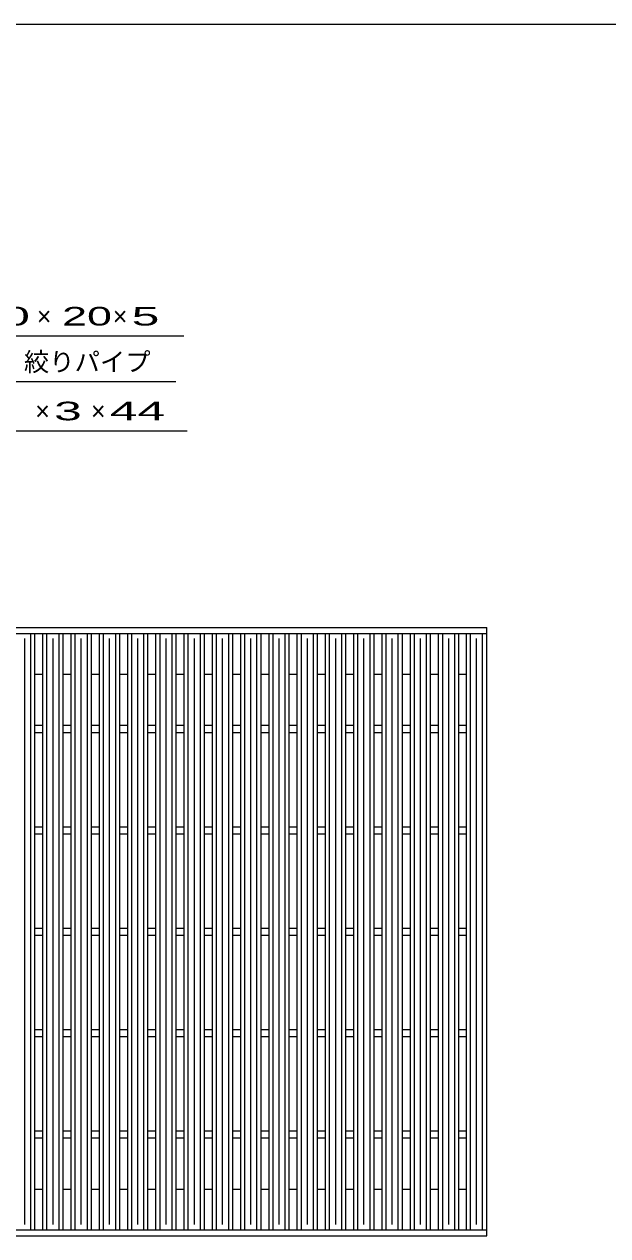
# Model space of a CAD drawing. Units: millimetres, scale not verified. Extents: x -1820 to 1731, y -1282 to 1054.
# Drawn here: x -879 to -303, y -142 to 1054 of the extents above; entities that cross this region are included whole.
import ezdxf
from ezdxf.enums import TextEntityAlignment as Align

# ---------------------------------------------------------------- set-up
doc = ezdxf.new("R2010")
doc.units = ezdxf.units.MM
doc.header["$LTSCALE"] = 10
for name, color, linetype, lineweight in [('0_2', 150, 'Continuous', 25), ('16', 3, 'Continuous', 25), ('22', 2, 'Continuous', 25)]:
    doc.layers.add(name, color=color, linetype=linetype, lineweight=lineweight)
doc.styles.add('ベクトル', font='')
doc.styles.get('ベクトル').set_extended_font_data('ベクトル')

msp = doc.modelspace()

# ---------------------------------------------------------------- linework, layer by layer
at = {"layer": '0_2'}
msp.add_line((-1729, 1053.5), (1731, 1053.5), dxfattribs=at)
at = {"layer": '16'}
for p, q in [((-1419, 458.5), (-423, 458.5)), ((-423, 452.5), (-423, 458.5)), ((-1419, 452.5), (-423, 452.5)), ((-888.9, 452.5), (-868.9, 452.5)), ((-878.9, -130.5), (-878.9, 447.5)), ((-872.9, -135.5), (-872.9, 452.5)), ((-868.9, -135.5), (-868.9, 452.5)), ((-861, -135.5), (-861, 452.5)), ((-861, 452.5), (-841, 452.5)), ((-857, -135.5), (-857, 452.5)), ((-851, -130.5), (-851, 447.5)), ((-845, -135.5), (-845, 452.5)), ((-841, -135.5), (-841, 452.5)), ((-833.1, -135.5), (-833.1, 452.5)), ((-833.1, 452.5), (-813.1, 452.5)), ((-829.1, -135.5), (-829.1, 452.5)), ((-823.1, -130.5), (-823.1, 447.5)), ((-817.1, -135.5), (-817.1, 452.5)), ((-813.1, -135.5), (-813.1, 452.5)), ((-805.2, -135.5), (-805.2, 452.5)), ((-805.2, 452.5), (-785.2, 452.5)), ((-801.2, -135.5), (-801.2, 452.5)), ((-795.2, -130.5), (-795.2, 447.5)), ((-789.2, -135.5), (-789.2, 452.5)), ((-785.2, -135.5), (-785.2, 452.5)), ((-777.3, -135.5), (-777.3, 452.5)), ((-777.3, 452.5), (-757.3, 452.5)), ((-773.3, -135.5), (-773.3, 452.5)), ((-767.3, -130.5), (-767.3, 447.5)), ((-761.3, -135.5), (-761.3, 452.5)), ((-757.3, -135.5), (-757.3, 452.5)), ((-749.4, -135.5), (-749.4, 452.5)), ((-749.4, 452.5), (-729.4, 452.5)), ((-745.4, -135.5), (-745.4, 452.5)), ((-739.4, -130.5), (-739.4, 447.5)), ((-733.4, -135.5), (-733.4, 452.5)), ((-729.4, -135.5), (-729.4, 452.5)), ((-721.5, -135.5), (-721.5, 452.5)), ((-721.5, 452.5), (-701.5, 452.5)), ((-717.5, -135.5), (-717.5, 452.5)), ((-711.5, -130.5), (-711.5, 447.5)), ((-705.5, -135.5), (-705.5, 452.5)), ((-701.5, -135.5), (-701.5, 452.5)), ((-693.6, -135.5), (-693.6, 452.5)), ((-693.6, 452.5), (-673.6, 452.5)), ((-689.6, -135.5), (-689.6, 452.5)), ((-683.6, -130.5), (-683.6, 447.5)), ((-677.6, -135.5), (-677.6, 452.5)), ((-673.6, -135.5), (-673.6, 452.5)), ((-665.7, -135.5), (-665.7, 452.5)), ((-665.7, 452.5), (-645.7, 452.5)), ((-661.7, -135.5), (-661.7, 452.5)), ((-655.7, -130.5), (-655.7, 447.5)), ((-649.7, -135.5), (-649.7, 452.5)), ((-645.7, -135.5), (-645.7, 452.5)), ((-637.8, -135.5), (-637.8, 452.5)), ((-637.8, 452.5), (-617.8, 452.5)), ((-633.8, -135.5), (-633.8, 452.5)), ((-627.8, -130.5), (-627.8, 447.5)), ((-621.8, -135.5), (-621.8, 452.5)), ((-617.8, -135.5), (-617.8, 452.5)), ((-609.9, -135.5), (-609.9, 452.5)), ((-609.9, 452.5), (-589.9, 452.5)), ((-605.9, -135.5), (-605.9, 452.5)), ((-599.9, -130.5), (-599.9, 447.5)), ((-593.9, -135.5), (-593.9, 452.5)), ((-589.9, -135.5), (-589.9, 452.5)), ((-582, -135.5), (-582, 452.5)), ((-582, 452.5), (-562, 452.5)), ((-578, -135.5), (-578, 452.5)), ((-572, -130.5), (-572, 447.5)), ((-566, -135.5), (-566, 452.5)), ((-562, -135.5), (-562, 452.5)), ((-554.1, -135.5), (-554.1, 452.5)), ((-554.1, 452.5), (-534.1, 452.5)), ((-550.1, -135.5), (-550.1, 452.5)), ((-544.1, -130.5), (-544.1, 447.5)), ((-538.1, -135.5), (-538.1, 452.5)), ((-534.1, -135.5), (-534.1, 452.5)), ((-526.2, -135.5), (-526.2, 452.5)), ((-526.2, 452.5), (-506.2, 452.5)), ((-522.2, -135.5), (-522.2, 452.5)), ((-516.2, -130.5), (-516.2, 447.5)), ((-510.2, -135.5), (-510.2, 452.5)), ((-506.2, -135.5), (-506.2, 452.5)), ((-498.3, -135.5), (-498.3, 452.5)), ((-498.3, 452.5), (-478.3, 452.5)), ((-494.3, -135.5), (-494.3, 452.5)), ((-488.3, -130.5), (-488.3, 447.5)), ((-482.3, -135.5), (-482.3, 452.5)), ((-478.3, -135.5), (-478.3, 452.5)), ((-470.4, -135.5), (-470.4, 452.5)), ((-470.4, 452.5), (-450.4, 452.5)), ((-466.4, -135.5), (-466.4, 452.5)), ((-460.4, -130.5), (-460.4, 447.5)), ((-454.4, -135.5), (-454.4, 452.5)), ((-450.4, -135.5), (-450.4, 452.5)), ((-443, -135.5), (-443, 452.5)), ((-443, 452.5), (-423, 452.5)), ((-439, -135.5), (-439, 452.5)), ((-433, -130.5), (-433, 447.5)), ((-427, -135.5), (-427, 452.5)), ((-423, -135.5), (-423, 452.5)), ((-868.9, 412.5), (-861, 412.5)), ((-841, 412.5), (-833.1, 412.5)), ((-813.1, 412.5), (-805.2, 412.5)), ((-785.2, 412.5), (-777.3, 412.5)), ((-757.3, 412.5), (-749.4, 412.5)), ((-729.4, 412.5), (-721.5, 412.5)), ((-701.5, 412.5), (-693.6, 412.5)), ((-673.6, 412.5), (-665.7, 412.5)), ((-645.7, 412.5), (-637.8, 412.5)), ((-617.8, 412.5), (-609.9, 412.5)), ((-589.9, 412.5), (-582, 412.5)), ((-562, 412.5), (-554.1, 412.5)), ((-534.1, 412.5), (-526.2, 412.5)), ((-506.2, 412.5), (-498.3, 412.5)), ((-478.3, 412.5), (-470.4, 412.5)), ((-450.4, 412.5), (-442.5, 412.5)), ((-868.9, 362), (-861, 362)), ((-841, 362), (-833.1, 362)), ((-813.1, 362), (-805.2, 362)), ((-785.2, 362), (-777.3, 362)), ((-757.3, 362), (-749.4, 362)), ((-729.4, 362), (-721.5, 362)), ((-701.5, 362), (-693.6, 362)), ((-673.6, 362), (-665.7, 362)), ((-645.7, 362), (-637.8, 362)), ((-617.8, 362), (-609.9, 362)), ((-589.9, 362), (-582, 362)), ((-562, 362), (-554.1, 362)), ((-534.1, 362), (-526.2, 362)), ((-506.2, 362), (-498.3, 362)), ((-478.3, 362), (-470.4, 362)), ((-450.4, 362), (-443, 362)), ((-868.9, 355), (-861, 355)), ((-841, 355), (-833.1, 355)), ((-813.1, 355), (-805.2, 355)), ((-785.2, 355), (-777.3, 355)), ((-757.3, 355), (-749.4, 355)), ((-729.4, 355), (-721.5, 355)), ((-701.5, 355), (-693.6, 355)), ((-673.6, 355), (-665.7, 355)), ((-645.7, 355), (-637.8, 355)), ((-617.8, 355), (-609.9, 355)), ((-589.9, 355), (-582, 355)), ((-562, 355), (-554.1, 355)), ((-534.1, 355), (-526.2, 355)), ((-506.2, 355), (-498.3, 355)), ((-478.3, 355), (-470.4, 355)), ((-450.4, 355), (-443, 355)), ((-868.9, 262), (-861, 262)), ((-868.9, 255), (-861, 255)), ((-841, 262), (-833.1, 262)), ((-841, 255), (-833.1, 255)), ((-813.1, 262), (-805.2, 262)), ((-813.1, 255), (-805.2, 255)), ((-785.2, 262), (-777.3, 262)), ((-785.2, 255), (-777.3, 255)), ((-757.3, 262), (-749.4, 262)), ((-757.3, 255), (-749.4, 255)), ((-729.4, 262), (-721.5, 262)), ((-729.4, 255), (-721.5, 255)), ((-701.5, 262), (-693.6, 262)), ((-701.5, 255), (-693.6, 255)), ((-673.6, 262), (-665.7, 262)), ((-673.6, 255), (-665.7, 255)), ((-645.7, 262), (-637.8, 262)), ((-645.7, 255), (-637.8, 255)), ((-617.8, 262), (-609.9, 262)), ((-617.8, 255), (-609.9, 255)), ((-589.9, 262), (-582, 262)), ((-589.9, 255), (-582, 255)), ((-562, 262), (-554.1, 262)), ((-562, 255), (-554.1, 255)), ((-534.1, 262), (-526.2, 262)), ((-534.1, 255), (-526.2, 255)), ((-506.2, 262), (-498.3, 262)), ((-506.2, 255), (-498.3, 255)), ((-478.3, 262), (-470.4, 262)), ((-478.3, 255), (-470.4, 255)), ((-450.4, 262), (-443, 262)), ((-450.4, 255), (-443, 255)), ((-868.9, 162), (-861, 162)), ((-841, 162), (-833.1, 162)), ((-813.1, 162), (-805.2, 162)), ((-785.2, 162), (-777.3, 162)), ((-757.3, 162), (-749.4, 162)), ((-729.4, 162), (-721.5, 162)), ((-701.5, 162), (-693.6, 162)), ((-673.6, 162), (-665.7, 162)), ((-645.7, 162), (-637.8, 162)), ((-617.8, 162), (-609.9, 162)), ((-589.9, 162), (-582, 162)), ((-562, 162), (-554.1, 162)), ((-534.1, 162), (-526.2, 162)), ((-506.2, 162), (-498.3, 162)), ((-478.3, 162), (-470.4, 162)), ((-450.4, 162), (-443, 162)), ((-868.9, 155), (-861, 155)), ((-841, 155), (-833.1, 155)), ((-813.1, 155), (-805.2, 155)), ((-785.2, 155), (-777.3, 155)), ((-757.3, 155), (-749.4, 155)), ((-729.4, 155), (-721.5, 155)), ((-701.5, 155), (-693.6, 155)), ((-673.6, 155), (-665.7, 155)), ((-645.7, 155), (-637.8, 155)), ((-617.8, 155), (-609.9, 155)), ((-589.9, 155), (-582, 155)), ((-562, 155), (-554.1, 155)), ((-534.1, 155), (-526.2, 155)), ((-506.2, 155), (-498.3, 155)), ((-478.3, 155), (-470.4, 155)), ((-450.4, 155), (-443, 155)), ((-868.9, 62), (-861, 62)), ((-841, 62), (-833.1, 62)), ((-813.1, 62), (-805.2, 62)), ((-785.2, 62), (-777.3, 62)), ((-757.3, 62), (-749.4, 62)), ((-729.4, 62), (-721.5, 62)), ((-701.5, 62), (-693.6, 62)), ((-673.6, 62), (-665.7, 62)), ((-645.7, 62), (-637.8, 62)), ((-617.8, 62), (-609.9, 62)), ((-589.9, 62), (-582, 62)), ((-562, 62), (-554.1, 62)), ((-534.1, 62), (-526.2, 62)), ((-506.2, 62), (-498.3, 62)), ((-478.3, 62), (-470.4, 62)), ((-450.4, 62), (-443, 62)), ((-868.9, 55), (-861, 55)), ((-841, 55), (-833.1, 55)), ((-813.1, 55), (-805.2, 55)), ((-785.2, 55), (-777.3, 55)), ((-757.3, 55), (-749.4, 55)), ((-729.4, 55), (-721.5, 55)), ((-701.5, 55), (-693.6, 55)), ((-673.6, 55), (-665.7, 55)), ((-645.7, 55), (-637.8, 55)), ((-617.8, 55), (-609.9, 55)), ((-589.9, 55), (-582, 55)), ((-562, 55), (-554.1, 55)), ((-534.1, 55), (-526.2, 55)), ((-506.2, 55), (-498.3, 55)), ((-478.3, 55), (-470.4, 55)), ((-450.4, 55), (-443, 55)), ((-868.9, -38), (-861, -38)), ((-868.9, -45), (-861, -45)), ((-841, -38), (-833.1, -38)), ((-841, -45), (-833.1, -45)), ((-813.1, -38), (-805.2, -38)), ((-813.1, -45), (-805.2, -45)), ((-785.2, -38), (-777.3, -38)), ((-785.2, -45), (-777.3, -45)), ((-757.3, -38), (-749.4, -38)), ((-757.3, -45), (-749.4, -45)), ((-729.4, -38), (-721.5, -38)), ((-729.4, -45), (-721.5, -45)), ((-701.5, -38), (-693.6, -38)), ((-701.5, -45), (-693.6, -45)), ((-673.6, -38), (-665.7, -38)), ((-673.6, -45), (-665.7, -45)), ((-645.7, -38), (-637.8, -38)), ((-645.7, -45), (-637.8, -45)), ((-617.8, -38), (-609.9, -38)), ((-617.8, -45), (-609.9, -45)), ((-589.9, -38), (-582, -38)), ((-589.9, -45), (-582, -45)), ((-562, -38), (-554.1, -38)), ((-562, -45), (-554.1, -45)), ((-534.1, -38), (-526.2, -38)), ((-534.1, -45), (-526.2, -45)), ((-506.2, -38), (-498.3, -38)), ((-506.2, -45), (-498.3, -45)), ((-478.3, -38), (-470.4, -38)), ((-478.3, -45), (-470.4, -45)), ((-450.4, -38), (-443, -38)), ((-450.4, -45), (-443, -45)), ((-868.9, -95.5), (-861, -95.5)), ((-841, -95.5), (-833.1, -95.5)), ((-813.1, -95.5), (-805.2, -95.5)), ((-785.2, -95.5), (-777.3, -95.5)), ((-757.3, -95.5), (-749.4, -95.5)), ((-729.4, -95.5), (-721.5, -95.5)), ((-701.5, -95.5), (-693.6, -95.5)), ((-673.6, -95.5), (-665.7, -95.5)), ((-645.7, -95.5), (-637.8, -95.5)), ((-617.8, -95.5), (-609.9, -95.5)), ((-589.9, -95.5), (-582, -95.5)), ((-562, -95.5), (-554.1, -95.5)), ((-534.1, -95.5), (-526.2, -95.5)), ((-506.2, -95.5), (-498.3, -95.5)), ((-478.3, -95.5), (-470.4, -95.5)), ((-450.4, -95.5), (-442.5, -95.5)), ((-1419, -135.5), (-423, -135.5)), ((-1419, -141.5), (-423, -141.5)), ((-888.9, -135.5), (-868.9, -135.5)), ((-861, -135.5), (-841, -135.5)), ((-833.1, -135.5), (-813.1, -135.5)), ((-805.2, -135.5), (-785.2, -135.5)), ((-777.3, -135.5), (-757.3, -135.5)), ((-749.4, -135.5), (-729.4, -135.5)), ((-721.5, -135.5), (-701.5, -135.5)), ((-693.6, -135.5), (-673.6, -135.5)), ((-665.7, -135.5), (-645.7, -135.5)), ((-637.8, -135.5), (-617.8, -135.5)), ((-609.9, -135.5), (-589.9, -135.5)), ((-582, -135.5), (-562, -135.5)), ((-554.1, -135.5), (-534.1, -135.5)), ((-526.2, -135.5), (-506.2, -135.5)), ((-498.3, -135.5), (-478.3, -135.5)), ((-470.4, -135.5), (-450.4, -135.5)), ((-443, -135.5), (-423, -135.5)), ((-423, -141.5), (-423, -135.5))]:
    msp.add_line(p, q, dxfattribs=at)
at = {"layer": '22', "color": 4}
for p, q in [((-1182, 746), (-722, 746)), ((-1169.75, 701), (-729.75, 701)), ((-1158.55, 652.5), (-718.55, 652.5))]:
    msp.add_line(p, q, dxfattribs=at)

# ---------------------------------------------------------------- texts
at = {"layer": '22', "style": 'ベクトル'}
for s, width, p in [(' 60 ', 2, (-942, 765.5)), ('20', 1.8, (-842, 765.5)), (' 5 ', 2, (-787, 765.5)), (' 3 ', 2, (-863.55, 672)), (' 44 ', 2, (-808.55, 672))]:
    msp.add_text(s, height=18.33, dxfattribs=dict(at, width=width)).set_placement(p, align=Align.MIDDLE_LEFT)
for s, p in [('×', (-867, 765.5)), ('×', (-792, 765.5)), ('絞りパイプ', (-879.75, 720.5)), ('×', (-868.55, 672)), ('×', (-813.55, 672))]:
    msp.add_text(s, height=18.33, dxfattribs=at).set_placement(p, align=Align.MIDDLE_LEFT)

doc.saveas('drawing.dxf')
